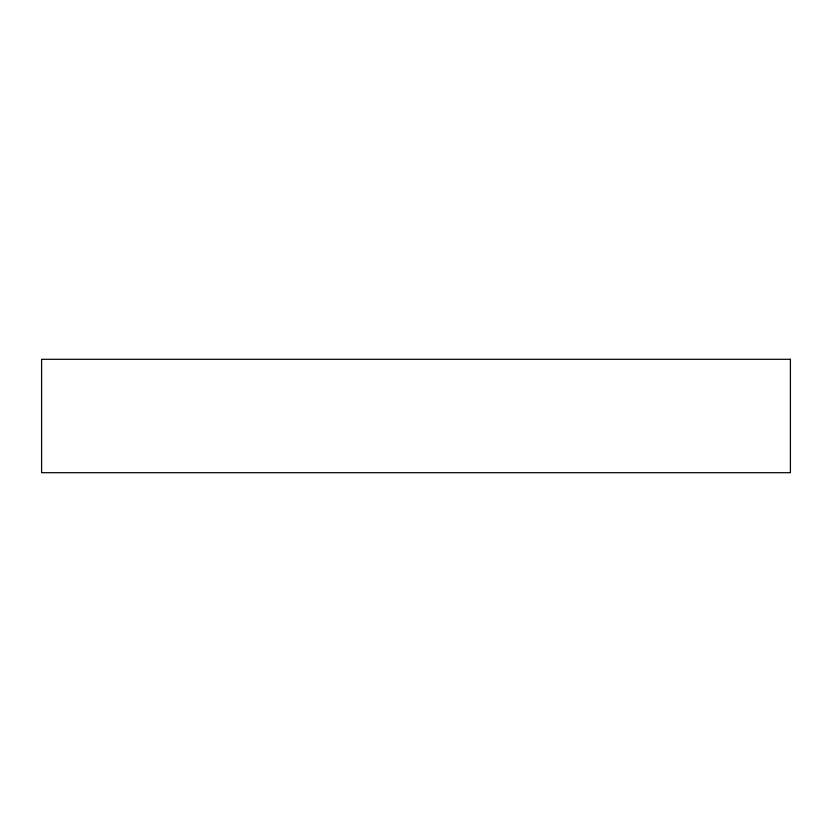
<?xml version="1.0" encoding="UTF-8"?>
<svg xmlns="http://www.w3.org/2000/svg" width="832" height="832" viewBox="0 0 832 832"><rect width="100%" height="100%" fill="white"/><g stroke="black" fill="none" stroke-linecap="round" stroke-linejoin="round"><path stroke-width="1.25" d="M790.4 359.299L41.6 359.299L41.6 472.701L790.4 472.701L790.4 359.299"/></g></svg>
